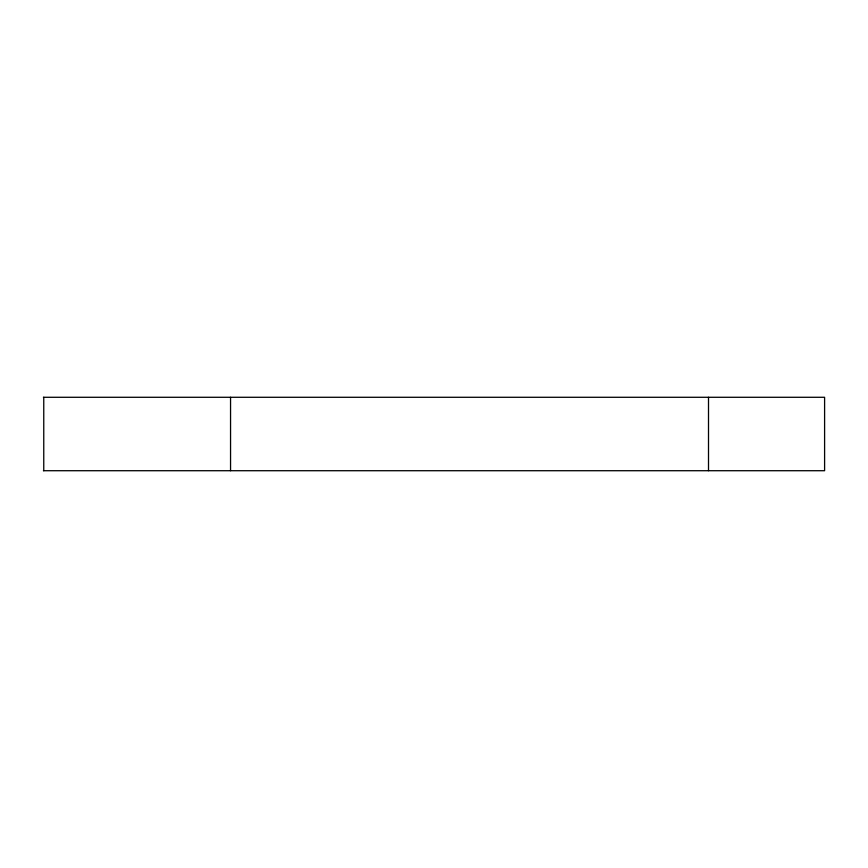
<?xml version="1.0" encoding="UTF-8"?>
<svg xmlns="http://www.w3.org/2000/svg" width="868" height="868" viewBox="0 0 868 868"><rect width="100%" height="100%" fill="white"/><g stroke="black" fill="none" stroke-linecap="round" stroke-linejoin="round"><path stroke-width="1.3" d="M43.4 397.284L824.6 397.284L824.6 470.716L43.4 470.716M708.505 397.284L708.505 470.716M230.552 397.284L230.552 470.716M43.758 397.284L43.758 470.716"/></g></svg>
